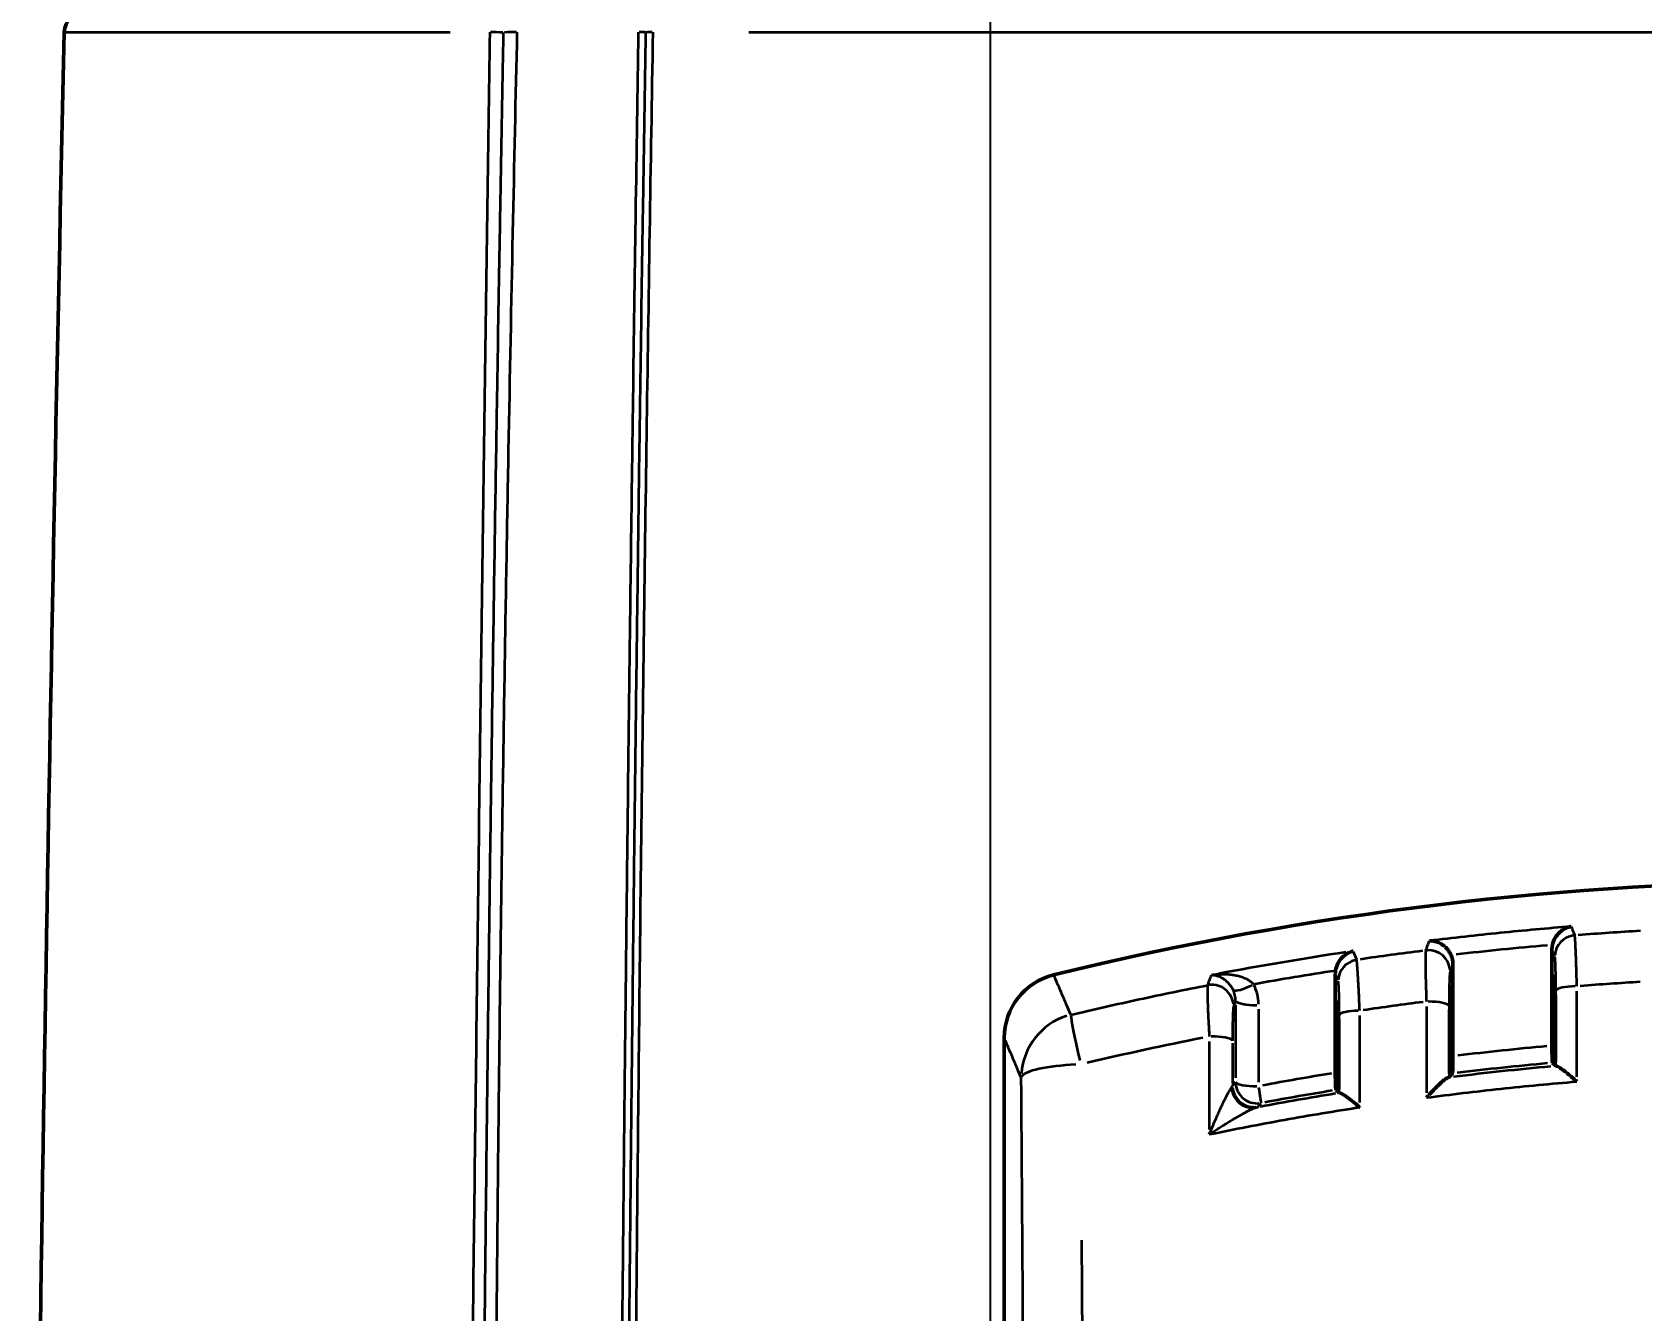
# Model space of a CAD drawing. Header units: millimetres. Extents: x 40 to 2195, y 40 to 1687.
# Drawn here: x 1656.9 to 1731.2, y 948.9 to 1008 of the extents above; entities that cross this region are included whole.
import ezdxf

# ---------------------------------------------------------------- set-up
doc = ezdxf.new("R2010")
doc.units = ezdxf.units.MM
doc.header["$LTSCALE"] = 8
for name, color, linetype, lineweight in [('Dimension (ISO)', 7, 'Continuous', 25), ('Visible (ISO)', 7, 'Continuous', 50), ('Visible Narrow (ISO)', 7, 'Continuous', 35)]:
    doc.layers.add(name, color=color, linetype=linetype, lineweight=lineweight)
doc.styles.add('Note Text (ANSI)', font='tahoma.ttf')
doc.dimstyles.new('Default (ISO)', dxfattribs={"dimscale": 8, "dimtxt": 1, "dimasz": 2.5, "dimexe": 3.175, "dimexo": 0, "dimgap": 0.762, "dimtad": 1, "dimrnd": 1e-08, "dimzin": 0, "dimdsep": 46, "dimtxsty": 'Note Text (ANSI)', "dimcen": 0.09, "dimdle": 10, "dimclrd": 1, "dimclre": 1, "dimclrt": 1, "dimazin": 0, "dimtfac": 3.5052, "dimtmove": 0, "dimatfit": 3, "dimfxl": 1, "dimtolj": 1, "dimtzin": 0, "dimlwd": -1, "dimlwe": -1, "dimarcsym": 0})

# ---------------------------------------------------------------- blocks, each defined once
blk = doc.blocks.new('*D12')
at = {"layer": 'Defpoints', "color": 0, "transparency": 16777216}
for p in [(1778.421, 1105.216), (1701.164, 772.256), (1778.421, 772.256)]:
    blk.add_point(p, dxfattribs=at)
at = {"layer": 'Dimension (ISO)', "color": 1, "transparency": 16777216}
for p, q in [((1701.164, 772.256), (1701.164, 1130.616)), ((1778.421, 772.256), (1778.421, 1130.616)), ((1721.164, 1105.216), (1758.421, 1105.216))]:
    blk.add_line(p, q, dxfattribs=at)
for points in [[(1721.164, 1108.55), (1721.164, 1101.883), (1701.164, 1105.216)], [(1758.421, 1108.55), (1758.421, 1101.883), (1778.421, 1105.216)]]:
    blk.add_solid(points, dxfattribs=at)
at = {"layer": 'Dimension (ISO)', "color": 1, "transparency": 16777216, "insert": (1690.21, 1121.779), "char_height": 8, "attachment_point": 1, "style": 'Note Text (ANSI)'}
blk.add_mtext('\\A1;77.26 mm [3.042 in]', dxfattribs=at)

msp = doc.modelspace()

# ---------------------------------------------------------------- linework, layer by layer
at = {"layer": 'Visible (ISO)'}
for p, q in [((1701.792, 961.526), (1701.792, 816.708)), ((1727.259, 960.236), (1727.221, 960.271)), ((1722.328, 959.715), (1722.364, 959.755)), ((1717.26, 958.99), (1717.221, 959.024))]:
    msp.add_line(p, q, dxfattribs=at)
for centre, radius, start, end in [((1659.391, 1007.94), 1, 90, 178.72983), ((9656.426, 830.628), 8000, 178.7298285, 179.367494), ((1739.792, 818.756), 150, 76.22401, 103.77599), ((1739.794, 816.242), 150.015, 94.76696, 94.76698), ((1739.828, 815.957), 150.302, 96.75598, 96.75601), ((1739.98, 815.02), 151.25, 98.62413, 98.62415), ((1739.837, 816.019), 150.242, 100.63969, 100.63974), ((1736.164, 835.778), 130.144, 100.52987, 100.52988)]:
    msp.add_arc(centre, radius, start, end, dxfattribs=at)
for centre, major_axis, ratio, start_param, end_param in [((1721.505, 964.926), (-0.147, -1.017), 0.974779, 1.718239, 2.137875), ((1726.785, 867.26), (0.017, 450.785), 0.000657, 4.929767, 4.932319), ((1722.798, 867.258), (-0.017, 450.633), 0.000654, 1.352311, 1.354397), ((1704.794, 961.518), (-1.186, 2.768), 0.996091, 6.119527, 7.447837), ((1716.784, 867.26), (0.017, 450.328), 0.000658, 4.927254, 4.929988), ((1722.781, 867.259), (0.013, -450.633), 0.000616, 4.49599, 4.503552), ((1726.802, 867.26), (0.013, 450.786), 0.000619, 4.922247, 4.929767), ((1727.148, 867.259), (0, -454.799), 0.000163, 1.776762, 1.785428), ((1716.802, 867.26), (0.013, 450.329), 0.000619, 4.919623, 4.927254), ((1722.438, 867.259), (-0.001, 454.621), 0.000166, 1.357194, 1.365908), ((1717.149, 867.259), (0, -454.355), 0.000163, 1.774162, 1.782946), ((1727.114, 961.382), (-0.008, -1.005), 0.034792, 4.927623, 6.251655), ((1722.471, 960.893), (-0.007, 1.006), 0.034691, 3.180504, 4.503934), ((1717.113, 960.137), (-0.008, -1.014), 0.034485, 4.931825, 6.254112)]:
    msp.add_ellipse(centre, major_axis=major_axis, ratio=ratio, start_param=start_param, end_param=end_param, dxfattribs=at)
for points, knots in [([(1727.964, 966.672), (1727.949, 966.67), (1727.934, 966.667), (1727.836, 966.645), (1727.754, 966.616), (1727.595, 966.535), (1727.517, 966.482), (1727.363, 966.343), (1727.287, 966.252), (1727.17, 966.05), (1727.126, 965.941), (1727.101, 965.823)], [-0.1566309, -0.1566309, -0.1566309, -0.1566309, -0.1501663, -0.1501663, -0.1146615, -0.1146615, -0.0783143, -0.0783143, -0.0371215, -0.0371215, -0.000001, -0.000001, -0.000001, -0.000001]), ([(1717.897, 965.537), (1717.881, 965.533), (1717.865, 965.528), (1717.768, 965.5), (1717.688, 965.465), (1717.535, 965.373), (1717.461, 965.316), (1717.316, 965.167), (1717.246, 965.071), (1717.143, 964.862), (1717.106, 964.751), (1717.088, 964.632)], [-0.1561845, -0.1561845, -0.1561845, -0.1561845, -0.149313, -0.149313, -0.1140331, -0.1140331, -0.0780923, -0.0780923, -0.0368795, -0.0368795, -0.0000013, -0.0000013, -0.0000013, -0.0000013]), ([(1722.42, 965.352), (1722.4, 965.396), (1722.378, 965.44), (1722.352, 965.482), (1722.324, 965.529), (1722.292, 965.574), (1722.257, 965.617), (1722.228, 965.652), (1722.196, 965.686), (1722.163, 965.718), (1722.13, 965.749), (1722.096, 965.778), (1722.059, 965.805), (1722.048, 965.814), (1722.036, 965.822), (1722.024, 965.83), (1721.985, 965.857), (1721.945, 965.88), (1721.903, 965.902), (1721.866, 965.921), (1721.827, 965.937), (1721.788, 965.952), (1721.771, 965.958), (1721.755, 965.963), (1721.738, 965.969), (1721.706, 965.978), (1721.673, 965.987), (1721.64, 965.993), (1721.608, 966), (1721.576, 966.005), (1721.543, 966.008), (1721.511, 966.011), (1721.479, 966.013), (1721.447, 966.013), (1721.438, 966.013), (1721.429, 966.012), (1721.42, 966.012)], [0.0000015, 0.0000015, 0.0000015, 0.0000015, 0.1184218, 0.1184218, 0.1184218, 0.25, 0.25, 0.25, 0.3593333, 0.3593333, 0.3593333, 0.4656839, 0.4656839, 0.4656839, 0.5, 0.5, 0.5, 0.6100758, 0.6100758, 0.6100758, 0.7085738, 0.7085738, 0.7085738, 0.75, 0.75, 0.75, 0.8289084, 0.8289084, 0.8289084, 0.9056427, 0.9056427, 0.9056427, 0.9795073, 0.9795073, 0.9795073, 1, 1, 1, 1]), ([(1727.078, 965.604), (1727.078, 965.641), (1727.079, 965.677), (1727.087, 965.751), (1727.093, 965.787), (1727.101, 965.823)], [-0.02261933, -0.02261933, -0.02261933, -0.02261933, -0.01131033, -0.01131033, -0.000001, -0.000001, -0.000001, -0.000001]), ([(1717.077, 964.48), (1717.077, 964.505), (1717.078, 964.531), (1717.082, 964.582), (1717.085, 964.607), (1717.088, 964.632)], [-0.01567306, -0.01567306, -0.01567306, -0.01567306, -0.00783724, -0.00783724, -0.00000132, -0.00000132, -0.00000132, -0.00000132]), ([(1722.364, 963.631), (1722.38, 963.674), (1722.396, 963.716), (1722.411, 963.759), (1722.443, 963.845), (1722.475, 963.93), (1722.507, 964.016)], [0, 0, 0, 0, 0.3333333, 0.3333333, 0.3333333, 1, 1, 1, 1]), ([(1727.221, 960.271), (1727.202, 960.289), (1727.182, 960.307), (1727.144, 960.342), (1727.124, 960.36), (1727.105, 960.378)], [-0.334543, -0.334543, -0.334543, -0.334543, -0.167272, -0.167272, -0.000001, -0.000001, -0.000001, -0.000001]), ([(1727.281, 960.232), (1727.275, 960.232), (1727.27, 960.233), (1727.262, 960.234), (1727.26, 960.235), (1727.259, 960.236)], [0.00000133, 0.00000133, 0.00000133, 0.00000133, 0.00899695, 0.00899695, 0.01799242, 0.01799242, 0.01799242, 0.01799242]), ([(1727.281, 960.232), (1727.29, 960.231), (1727.303, 960.227), (1727.319, 960.22), (1727.336, 960.214), (1727.355, 960.204), (1727.378, 960.191), (1727.384, 960.187), (1727.39, 960.184), (1727.396, 960.18), (1727.417, 960.167), (1727.441, 960.152), (1727.467, 960.135), (1727.492, 960.118), (1727.519, 960.099), (1727.548, 960.078), (1727.566, 960.065), (1727.585, 960.051), (1727.604, 960.036), (1727.636, 960.013), (1727.668, 959.987), (1727.703, 959.96), (1727.736, 959.934), (1727.77, 959.907), (1727.805, 959.878), (1727.833, 959.856), (1727.862, 959.832), (1727.891, 959.808), (1727.922, 959.782), (1727.953, 959.756), (1727.985, 959.728), (1728.017, 959.702), (1728.049, 959.674), (1728.082, 959.645), (1728.114, 959.618), (1728.146, 959.589), (1728.179, 959.56), (1728.196, 959.545), (1728.213, 959.53), (1728.23, 959.515)], [0, 0, 0, 0, 0.1104252, 0.1104252, 0.1104252, 0.2218283, 0.2218283, 0.2218283, 0.25, 0.25, 0.25, 0.3477487, 0.3477487, 0.3477487, 0.4419797, 0.4419797, 0.4419797, 0.5, 0.5, 0.5, 0.5929819, 0.5929819, 0.5929819, 0.681076, 0.681076, 0.681076, 0.75, 0.75, 0.75, 0.8232727, 0.8232727, 0.8232727, 0.8949706, 0.8949706, 0.8949706, 0.9643261, 0.9643261, 0.9643261, 0.9999883, 0.9999883, 0.9999883, 0.9999883]), ([(1721.283, 958.771), (1721.312, 958.804), (1721.341, 958.836), (1721.371, 958.868), (1721.401, 958.901), (1721.431, 958.934), (1721.461, 958.966), (1721.49, 958.998), (1721.52, 959.029), (1721.55, 959.061), (1721.575, 959.087), (1721.6, 959.113), (1721.624, 959.138), (1721.649, 959.163), (1721.673, 959.188), (1721.697, 959.212), (1721.721, 959.236), (1721.745, 959.259), (1721.767, 959.282), (1721.78, 959.294), (1721.792, 959.306), (1721.804, 959.318), (1721.828, 959.341), (1721.851, 959.363), (1721.874, 959.384), (1721.896, 959.405), (1721.918, 959.425), (1721.939, 959.444), (1721.96, 959.464), (1721.981, 959.482), (1722, 959.499), (1722.005, 959.504), (1722.011, 959.508), (1722.016, 959.512), (1722.037, 959.531), (1722.057, 959.548), (1722.076, 959.563), (1722.096, 959.58), (1722.114, 959.594), (1722.132, 959.608), (1722.15, 959.621), (1722.167, 959.634), (1722.182, 959.644), (1722.205, 959.66), (1722.225, 959.673), (1722.243, 959.682), (1722.261, 959.692), (1722.276, 959.698), (1722.288, 959.701)], [0.000013, 0.000013, 0.000013, 0.000013, 0.0651782, 0.0651782, 0.0651782, 0.1325891, 0.1325891, 0.1325891, 0.2, 0.2, 0.2, 0.256502, 0.256502, 0.256502, 0.3127765, 0.3127765, 0.3127765, 0.3691619, 0.3691619, 0.3691619, 0.4, 0.4, 0.4, 0.460956, 0.460956, 0.460956, 0.5224792, 0.5224792, 0.5224792, 0.5840364, 0.5840364, 0.5840364, 0.6, 0.6, 0.6, 0.6658861, 0.6658861, 0.6658861, 0.7329431, 0.7329431, 0.7329431, 0.8, 0.8, 0.8, 0.9, 0.9, 0.9, 1, 1, 1, 1]), ([(1722.328, 959.715), (1722.327, 959.713), (1722.323, 959.711), (1722.309, 959.707), (1722.3, 959.704), (1722.288, 959.701)], [0.000001, 0.000001, 0.000001, 0.000001, 0.01298467, 0.01298467, 0.02596788, 0.02596788, 0.02596788, 0.02596788]), ([(1722.479, 959.887), (1722.467, 959.872), (1722.441, 959.843), (1722.402, 959.799), (1722.377, 959.77), (1722.364, 959.755)], [0, 0, 0, 0, 0.3333333, 0.6666667, 1, 1, 1, 1]), ([(1717.221, 959.024), (1717.202, 959.041), (1717.182, 959.057), (1717.143, 959.09), (1717.124, 959.107), (1717.105, 959.123)], [-0.3350103, -0.3350103, -0.3350103, -0.3350103, -0.1675057, -0.1675057, -0.000001, -0.000001, -0.000001, -0.000001]), ([(1717.277, 958.988), (1717.272, 958.988), (1717.268, 958.988), (1717.263, 958.989), (1717.261, 958.99), (1717.26, 958.99)], [0.00003255, 0.00003255, 0.00003255, 0.00003255, 0.00778345, 0.00778345, 0.01556524, 0.01556524, 0.01556524, 0.01556524]), ([(1717.277, 958.988), (1717.288, 958.987), (1717.304, 958.983), (1717.346, 958.965), (1717.372, 958.951), (1717.466, 958.896), (1717.547, 958.842), (1717.717, 958.719), (1717.805, 958.652), (1717.986, 958.511), (1718.079, 958.435), (1718.177, 958.354), (1718.188, 958.344), (1718.2, 958.335), (1718.205, 958.33)], [-0.1530746, -0.1530746, -0.1530746, -0.1530746, -0.1350658, -0.1350658, -0.1157977, -0.1157977, -0.0744074, -0.0744074, -0.0367045, -0.0367045, 0, 0, 0.0021992, 0.0043983, 0.0043983, 0.0043983, 0.0043983])]:
    msp.add_open_spline(points, degree=3, knots=knots, dxfattribs=at)
for points in [[(1727.078, 964.48), (1727.094, 964.441), (1727.125, 964.362), (1727.173, 964.244), (1727.205, 964.165), (1727.221, 964.126)], [(1717.077, 963.277), (1717.125, 963.161), (1717.173, 963.044), (1717.221, 962.929)]]:
    msp.add_open_spline(points, degree=3, dxfattribs=at)
at = {"layer": 'Visible Narrow (ISO)'}
for p, q in [((1658.443, 1007.963), (1676.209, 1007.963)), ((1689.999, 1007.963), (1785.827, 1007.963)), ((1717.905, 965.516), (1718.055, 965.155)), ((1721.921, 965.414), (1721.921, 965.414)), ((1727.202, 965.294), (1727.084, 965.588)), ((1717.203, 964.173), (1717.084, 964.463)), ((1728.23, 959.735), (1728.23, 963.695)), ((1713.536, 962.857), (1713.536, 959.488)), ((1718.205, 958.553), (1718.205, 962.564)), ((1721.283, 962.985), (1721.283, 958.993)), ((1711.259, 961.369), (1711.259, 957.305))]:
    msp.add_line(p, q, dxfattribs=at)
for centre, major_axis, ratio, start_param, end_param in [((1678.803, 1007.94), (-1, 0.015), 0.017003, 4.874279, 5.528414), ((1678.552, 1007.941), (1.001, 0.023), 0.015899, 0.769665, 1.408867), ((1684.24, 1007.941), (1, 0.016), 0.022844, 0.160092, 0.799031), ((1686.224, 1007.94), (-1, 0.017), 0.014578, 5.467409, 6.121543), ((1728.208, 965.27), (-0.928, -0.374), 0.995822, 4.483553, 5.816949), ((1739.794, 820.341), (148.193, -0.008), 0.987741, 1.629128, 1.648557), ((1739.804, 820.393), (-148.658, 0.175), 0.987131, 4.863688, 4.903884), ((1739.802, 820.245), (148.275, -0.07), 0.987842, 1.697768, 1.717321), ((1721.379, 964.579), (0.938, -0.347), 0.995171, 0.447857, 1.964441), ((1725.479, 962.127), (22.962, 2.255), 0.153105, 1.495294, 1.679151), ((1718.209, 964.15), (0.925, 0.38), 0.995963, 1.39954, 2.671637), ((1711.38, 962.987), (0.942, -0.336), 0.994856, 0.4395, 2.017888), ((1713.237, 964.217), (-0.888, -0.459), 0.221509, 0.150091, 1.459293), ((1711.367, 962.998), (1.897, 1.078), 0.975107, 5.800503, 6.220627), ((1728.258, 963.703), (-1, 0), 0.21158, 4.816582, 6.172057), ((1739.792, 819.888), (146.351, -0.014), 0.987202, 1.629955, 1.648925), ((1713.469, 963.257), (-1, 0), 0.212792, 0.115808, 1.557324), ((1739.796, 819.807), (146.416, -0.093), 0.987317, 1.699264, 1.718362), ((1721.329, 962.996), (1, 0), 0.210146, 0.11477, 1.537983), ((1727.268, 867.003), (-0.009, 457.126), 0.000015, 1.358018, 1.365011), ((1705.576, 959.692), (2.758, 1.181), 0.996088, 1.471548, 2.669123), ((1705.576, 959.692), (-0.698, 2.918), 0.037354, 0.150515, 1.287867), ((1712.662, 867.261), (-0.003, 451.056), 0.000434, 1.356774, 1.364429), ((1717.275, 866.968), (-0.01, 456.893), 0.00003, 1.360365, 1.367599), ((1718.259, 962.577), (-1, 0), 0.209303, 4.840422, 6.173333), ((1722.315, 866.961), (-0.01, -457.077), 0.000025, 1.775512, 1.78213), ((1739.854, 819.483), (146.739, -0.146), 0.987386, 1.76998, 1.807293), ((1711.33, 961.388), (1, 0), 0.206883, 0.115986, 1.56187), ((1712.489, 867.957), (0.025, -451.626), 0.00035, 4.504225, 4.508437), ((1739.797, 822.262), (-141.157, 0.034), 0.988066, 4.804487, 4.833802), ((1705.576, 959.691), (-3, -0.022), 0.20486, 4.869702, 6.175004), ((1739.797, 821.933), (140.463, 0.037), 0.988523, 1.661548, 1.693722), ((1739.797, 822.104), (-140.544, 0.034), 0.987883, 4.804718, 4.834511), ((1713.469, 959.504), (-0.772, 0.636), 0.99852, 0.784189, 2.357382), ((1713.469, 959.504), (-1, 0), 0.204474, 0.115758, 1.557488), ((1739.815, 822.125), (-141.279, 0.148), 0.988198, 4.876342, 4.899253), ((1713.232, 959.295), (0.291, -0.957), 0.950854, 4.577398, 6.086441), ((1713.329, 959.334), (-0.772, 0.635), 0.998518, 0.783648, 2.357923), ((1713.469, 959.504), (0.184, -0.983), 0.02866, 0.100994, 1.290268), ((1739.826, 821.734), (140.648, -0.031), 0.988651, 1.733431, 1.758501), ((1739.814, 821.972), (-140.659, 0.151), 0.988019, 4.876854, 4.899278), ((1711.341, 957.94), (2.174, 0.415), 0.033964, 5.990288, 6.229304), ((1689.807, 867.261), (0, -453.793), 0.034923, 1.430949, 1.759061)]:
    msp.add_ellipse(centre, major_axis=major_axis, ratio=ratio, start_param=start_param, end_param=end_param, dxfattribs=at)
for points, knots in [([(1676.941, 918.94), (1677, 924.629), (1677.063, 930.406), (1677.128, 936.245), (1677.194, 942.084), (1677.262, 947.985), (1677.335, 954.024), (1677.408, 960.064), (1677.485, 966.241), (1677.564, 972.418), (1677.644, 978.595), (1677.726, 984.772), (1677.807, 990.721), (1677.889, 996.671), (1677.97, 1002.392), (1678.051, 1007.963)], [0, 0, 0, 0, 0.2, 0.2, 0.2, 0.4, 0.4, 0.4, 0.6, 0.6, 0.6, 0.8, 0.8, 0.8, 1, 1, 1, 1]), ([(1677.573, 918.94), (1677.582, 920.394), (1677.591, 921.854), (1677.624, 926.697), (1677.649, 930.105), (1677.681, 934.106), (1677.686, 934.677), (1677.693, 935.581), (1677.696, 935.913), (1677.72, 938.735), (1677.742, 941.236), (1677.782, 945.461), (1677.799, 947.175), (1677.834, 950.597), (1677.852, 952.305), (1677.896, 956.225), (1677.921, 958.444), (1677.958, 961.533), (1677.968, 962.392), (1678.007, 965.466), (1678.035, 967.688), (1678.076, 970.747), (1678.087, 971.582), (1678.118, 973.799), (1678.137, 975.181), (1678.187, 978.607), (1678.217, 980.647), (1678.279, 984.701), (1678.31, 986.713), (1678.353, 989.378), (1678.364, 990.05), (1678.414, 993.09), (1678.453, 995.425), (1678.506, 998.428), (1678.518, 999.124), (1678.572, 1002.164), (1678.614, 1004.479), (1678.663, 1007.165), (1678.671, 1007.562), (1678.678, 1007.959)], [0, 0, 0, 0, 0.0511088, 0.0511088, 0.169012, 0.169012, 0.1886294, 0.1886294, 0.2, 0.2, 0.2852945, 0.2852945, 0.3430722, 0.3430722, 0.4, 0.4, 0.4728892, 0.4728892, 0.5009144, 0.5009144, 0.5729627, 0.5729627, 0.6, 0.6, 0.6447492, 0.6447492, 0.7111282, 0.7111282, 0.7775071, 0.7775071, 0.8, 0.8, 0.8797052, 0.8797052, 0.903917, 0.903917, 0.9857545, 0.9857545, 1, 1, 1, 1]), ([(1679.295, 1007.968), (1679.227, 1005), (1679.159, 1001.904), (1679.092, 998.685), (1679.025, 995.467), (1678.958, 992.126), (1678.894, 988.645), (1678.829, 985.164), (1678.766, 981.544), (1678.706, 977.769), (1678.645, 973.995), (1678.588, 970.065), (1678.534, 965.943), (1678.481, 961.821), (1678.432, 957.507), (1678.39, 953.207), (1678.348, 948.906), (1678.313, 944.619), (1678.286, 940.561), (1678.259, 936.502), (1678.239, 932.672), (1678.224, 929.069), (1678.21, 925.465), (1678.2, 922.089), (1678.194, 918.94)], [0, 0, 0, 0, 0.125, 0.125, 0.125, 0.25, 0.25, 0.25, 0.375, 0.375, 0.375, 0.5, 0.5, 0.5, 0.625, 0.625, 0.625, 0.75, 0.75, 0.75, 0.875, 0.875, 0.875, 1, 1, 1, 1]), ([(1683.933, 918.94), (1683.962, 923.916), (1683.996, 928.714), (1684.033, 933.327), (1684.038, 934.033), (1684.044, 934.735), (1684.05, 935.433), (1684.081, 939.292), (1684.114, 943.02), (1684.148, 946.629), (1684.16, 947.935), (1684.173, 949.225), (1684.185, 950.5), (1684.213, 953.385), (1684.242, 956.191), (1684.271, 958.923), (1684.29, 960.733), (1684.309, 962.511), (1684.329, 964.257), (1684.351, 966.309), (1684.374, 968.318), (1684.397, 970.285), (1684.423, 972.516), (1684.449, 974.694), (1684.475, 976.821), (1684.492, 978.164), (1684.508, 979.487), (1684.525, 980.791), (1684.557, 983.372), (1684.59, 985.877), (1684.623, 988.311), (1684.633, 989.054), (1684.643, 989.79), (1684.653, 990.52), (1684.692, 993.391), (1684.731, 996.161), (1684.771, 998.848), (1684.775, 999.083), (1684.778, 999.318), (1684.782, 999.552), (1684.825, 1002.458), (1684.868, 1005.265), (1684.911, 1007.968)], [0, 0, 0, 0, 0.125, 0.125, 0.125, 0.14414, 0.14414, 0.14414, 0.25, 0.25, 0.25, 0.288311, 0.288311, 0.288311, 0.375, 0.375, 0.375, 0.432465, 0.432465, 0.432465, 0.5, 0.5, 0.5, 0.57662, 0.57662, 0.57662, 0.625, 0.625, 0.625, 0.720764, 0.720764, 0.720764, 0.75, 0.75, 0.75, 0.864933, 0.864933, 0.864933, 0.875, 0.875, 0.875, 1, 1, 1, 1]), ([(1685.232, 1007.959), (1685.189, 1005.349), (1685.148, 1002.726), (1685.1, 999.674), (1685.094, 999.265), (1685.048, 996.25), (1685.01, 993.626), (1684.964, 990.431), (1684.956, 989.883), (1684.944, 988.995), (1684.939, 988.656), (1684.904, 986.168), (1684.875, 984.005), (1684.825, 980.168), (1684.803, 978.497), (1684.754, 974.593), (1684.727, 972.358), (1684.678, 968.166), (1684.656, 966.206), (1684.613, 962.35), (1684.592, 960.452), (1684.553, 956.658), (1684.534, 954.763), (1684.511, 952.382), (1684.506, 951.868), (1684.498, 951.071), (1684.495, 950.786), (1684.472, 948.376), (1684.453, 946.295), (1684.417, 942.149), (1684.4, 940.086), (1684.377, 937.177), (1684.37, 936.302), (1684.36, 935.065), (1684.358, 934.698), (1684.334, 931.514), (1684.315, 928.764), (1684.282, 923.642), (1684.267, 921.259), (1684.255, 918.94)], [0, 0, 0, 0, 0.0853995, 0.0853995, 0.0986134, 0.0986134, 0.1826357, 0.1826357, 0.2, 0.2, 0.2107016, 0.2107016, 0.2784796, 0.2784796, 0.3305062, 0.3305062, 0.4, 0.4, 0.4612633, 0.4612633, 0.5214179, 0.5214179, 0.5829524, 0.5829524, 0.6, 0.6, 0.6095254, 0.6095254, 0.6808155, 0.6808155, 0.7543849, 0.7543849, 0.7864256, 0.7864256, 0.8, 0.8, 0.9045631, 0.9045631, 1, 1, 1, 1]), ([(1685.566, 1007.963), (1685.462, 1001.85), (1685.364, 995.662), (1685.272, 989.335), (1685.18, 983.009), (1685.094, 976.544), (1685.018, 970.131), (1684.941, 963.717), (1684.875, 957.356), (1684.819, 951.357), (1684.763, 945.358), (1684.718, 939.722), (1684.68, 934.332), (1684.643, 928.942), (1684.613, 923.799), (1684.589, 918.94)], [0, 0, 0, 0, 0.2, 0.2, 0.2, 0.4, 0.4, 0.4, 0.6, 0.6, 0.6, 0.8, 0.8, 0.8, 1, 1, 1, 1]), ([(1727.964, 966.672), (1726.871, 966.586), (1724.687, 966.39), (1722.508, 966.146), (1721.42, 966.012)], [0.0000001, 0.0000001, 0.0000001, 0.0000001, 0.5, 1, 1, 1, 1]), ([(1727.964, 966.672), (1727.982, 966.627), (1728.001, 966.581), (1728.038, 966.49), (1728.056, 966.445), (1728.093, 966.354), (1728.111, 966.309), (1728.13, 966.263)], [0.0000006, 0.0000006, 0.0000006, 0.0000006, 0.3333333, 0.3333333, 0.6666667, 0.6666667, 1, 1, 1, 1]), ([(1728.23, 963.915), (1728.226, 964.059), (1728.222, 964.201), (1728.218, 964.339), (1728.216, 964.438), (1728.213, 964.536), (1728.21, 964.63), (1728.207, 964.734), (1728.203, 964.834), (1728.2, 964.931), (1728.198, 965.003), (1728.195, 965.073), (1728.193, 965.141), (1728.192, 965.181), (1728.19, 965.221), (1728.189, 965.259), (1728.186, 965.333), (1728.183, 965.403), (1728.18, 965.471), (1728.178, 965.537), (1728.175, 965.601), (1728.172, 965.66), (1728.171, 965.696), (1728.169, 965.73), (1728.167, 965.762), (1728.167, 965.764), (1728.167, 965.767), (1728.167, 965.769), (1728.164, 965.827), (1728.161, 965.88), (1728.159, 965.929), (1728.156, 965.978), (1728.153, 966.022), (1728.15, 966.061), (1728.149, 966.076), (1728.148, 966.09), (1728.147, 966.103), (1728.146, 966.123), (1728.144, 966.141), (1728.143, 966.157), (1728.139, 966.202), (1728.135, 966.235), (1728.132, 966.254), (1728.131, 966.257), (1728.13, 966.261), (1728.13, 966.263)], [0, 0, 0, 0, 0.1164701, 0.1164701, 0.1164701, 0.2, 0.2, 0.2, 0.2915916, 0.2915916, 0.2915916, 0.3597552, 0.3597552, 0.3597552, 0.4, 0.4, 0.4, 0.4772294, 0.4772294, 0.4772294, 0.5542676, 0.5542676, 0.5542676, 0.6, 0.6, 0.6, 0.6031159, 0.6031159, 0.6031159, 0.6852727, 0.6852727, 0.6852727, 0.7682901, 0.7682901, 0.7682901, 0.8, 0.8, 0.8, 0.8464549, 0.8464549, 0.8464549, 0.9749535, 0.9749535, 0.9749535, 1, 1, 1, 1]), ([(1721.254, 965.567), (1721.25, 965.553), (1721.247, 965.525), (1721.244, 965.484), (1721.243, 965.476), (1721.243, 965.468), (1721.242, 965.459), (1721.241, 965.442), (1721.24, 965.424), (1721.24, 965.404), (1721.238, 965.368), (1721.237, 965.327), (1721.236, 965.281), (1721.236, 965.235), (1721.235, 965.184), (1721.235, 965.128), (1721.235, 965.108), (1721.235, 965.088), (1721.235, 965.067), (1721.235, 965.065), (1721.235, 965.062), (1721.235, 965.06), (1721.235, 965.006), (1721.235, 964.947), (1721.236, 964.885), (1721.237, 964.823), (1721.238, 964.756), (1721.239, 964.687), (1721.239, 964.644), (1721.24, 964.6), (1721.241, 964.554), (1721.242, 964.516), (1721.243, 964.476), (1721.244, 964.436), (1721.246, 964.335), (1721.248, 964.229), (1721.252, 964.119), (1721.253, 964.055), (1721.255, 963.99), (1721.257, 963.923), (1721.26, 963.828), (1721.263, 963.731), (1721.267, 963.632), (1721.272, 963.493), (1721.277, 963.351), (1721.283, 963.206)], [0, 0, 0, 0, 0.128307, 0.128307, 0.128307, 0.15347, 0.15347, 0.15347, 0.2, 0.2, 0.2, 0.284029, 0.284029, 0.284029, 0.367081, 0.367081, 0.367081, 0.396828, 0.396828, 0.396828, 0.4, 0.4, 0.4, 0.476106, 0.476106, 0.476106, 0.55278, 0.55278, 0.55278, 0.6, 0.6, 0.6, 0.640198, 0.640198, 0.640198, 0.741235, 0.741235, 0.741235, 0.8, 0.8, 0.8, 0.883529, 0.883529, 0.883529, 1, 1, 1, 1]), ([(1721.254, 965.567), (1721.273, 965.617), (1721.291, 965.666), (1721.31, 965.716), (1721.328, 965.765), (1721.347, 965.815), (1721.365, 965.864), (1721.383, 965.913), (1721.402, 965.963), (1721.42, 966.012)], [0, 0, 0, 0, 0.3333333, 0.3333333, 0.3333333, 0.6666667, 0.6666667, 0.6666667, 1, 1, 1, 1]), ([(1717.088, 964.632), (1716.457, 964.535), (1715.194, 964.334), (1713.933, 964.116), (1713.304, 964.003)], [0.0000006, 0.0000006, 0.0000006, 0.0000006, 0.5, 1, 1, 1, 1]), ([(1718.205, 962.786), (1718.199, 962.931), (1718.192, 963.074), (1718.185, 963.213), (1718.18, 963.312), (1718.175, 963.409), (1718.171, 963.504), (1718.165, 963.607), (1718.16, 963.707), (1718.155, 963.804), (1718.151, 963.877), (1718.147, 963.948), (1718.143, 964.016), (1718.141, 964.056), (1718.139, 964.095), (1718.137, 964.133), (1718.133, 964.207), (1718.129, 964.278), (1718.125, 964.346), (1718.121, 964.413), (1718.117, 964.476), (1718.113, 964.535), (1718.111, 964.57), (1718.109, 964.604), (1718.107, 964.636), (1718.106, 964.638), (1718.106, 964.641), (1718.106, 964.643), (1718.102, 964.697), (1718.099, 964.747), (1718.096, 964.793), (1718.092, 964.84), (1718.089, 964.882), (1718.086, 964.919), (1718.084, 964.939), (1718.083, 964.958), (1718.081, 964.976), (1718.08, 964.996), (1718.078, 965.014), (1718.076, 965.03), (1718.072, 965.074), (1718.068, 965.106), (1718.065, 965.125), (1718.064, 965.129), (1718.063, 965.132), (1718.063, 965.135)], [0.0000008, 0.0000008, 0.0000008, 0.0000008, 0.1167443, 0.1167443, 0.1167443, 0.2, 0.2, 0.2, 0.2912392, 0.2912392, 0.2912392, 0.3600986, 0.3600986, 0.3600986, 0.4, 0.4, 0.4, 0.4776872, 0.4776872, 0.4776872, 0.5548313, 0.5548313, 0.5548313, 0.6, 0.6, 0.6, 0.6035288, 0.6035288, 0.6035288, 0.6804516, 0.6804516, 0.6804516, 0.7581628, 0.7581628, 0.7581628, 0.8, 0.8, 0.8, 0.8469315, 0.8469315, 0.8469315, 0.972992, 0.972992, 0.972992, 1, 1, 1, 1]), ([(1727.259, 963.711), (1727.259, 963.807), (1727.259, 963.902), (1727.258, 963.994), (1727.258, 964.061), (1727.257, 964.125), (1727.257, 964.189), (1727.256, 964.309), (1727.254, 964.424), (1727.252, 964.53), (1727.251, 964.557), (1727.251, 964.583), (1727.25, 964.608), (1727.247, 964.736), (1727.243, 964.849), (1727.239, 964.944), (1727.235, 965.039), (1727.23, 965.115), (1727.225, 965.172), (1727.224, 965.185), (1727.223, 965.196), (1727.222, 965.207), (1727.218, 965.243), (1727.213, 965.267), (1727.209, 965.278)], [0, 0, 0, 0, 0.116469, 0.116469, 0.116469, 0.2, 0.2, 0.2, 0.359754, 0.359754, 0.359754, 0.4, 0.4, 0.4, 0.6, 0.6, 0.6, 0.8, 0.8, 0.8, 0.846456, 0.846456, 0.846456, 1, 1, 1, 1]), ([(1704.871, 962.596), (1704.809, 962.74), (1704.746, 962.885), (1704.684, 963.029), (1704.613, 963.193), (1704.542, 963.357), (1704.472, 963.52), (1704.339, 963.828), (1704.206, 964.135), (1704.074, 964.442)], [0, 0, 0, 0, 0.2341962, 0.2341962, 0.2341962, 0.5, 0.5, 0.5, 1, 1, 1, 1]), ([(1704.871, 962.596), (1705.919, 962.847), (1708.02, 963.326), (1710.13, 963.759), (1711.187, 963.965)], [0.000006, 0.000006, 0.000006, 0.000006, 0.5, 1, 1, 1, 1]), ([(1711.187, 963.965), (1711.185, 963.957), (1711.183, 963.947), (1711.181, 963.926), (1711.18, 963.916), (1711.177, 963.887), (1711.176, 963.868), (1711.175, 963.839), (1711.175, 963.832), (1711.174, 963.804), (1711.173, 963.781), (1711.173, 963.738), (1711.172, 963.719), (1711.172, 963.671), (1711.172, 963.642), (1711.172, 963.602), (1711.172, 963.591), (1711.173, 963.543), (1711.173, 963.504), (1711.174, 963.447), (1711.175, 963.429), (1711.176, 963.369), (1711.177, 963.325), (1711.178, 963.278), (1711.178, 963.274), (1711.18, 963.225), (1711.181, 963.179), (1711.183, 963.114), (1711.184, 963.096), (1711.186, 963.029), (1711.188, 962.979), (1711.192, 962.879), (1711.194, 962.828), (1711.197, 962.76), (1711.198, 962.743), (1711.201, 962.678), (1711.203, 962.629), (1711.208, 962.526), (1711.21, 962.472), (1711.214, 962.405), (1711.214, 962.391), (1711.217, 962.33), (1711.22, 962.284), (1711.225, 962.185), (1711.228, 962.133), (1711.231, 962.067), (1711.232, 962.053), (1711.235, 961.995), (1711.238, 961.951), (1711.244, 961.843), (1711.248, 961.779), (1711.254, 961.675), (1711.256, 961.634), (1711.259, 961.594)], [0, 0, 0, 0, 0.0405647, 0.0405647, 0.0685653, 0.0685653, 0.1120984, 0.1120984, 0.125, 0.125, 0.1648573, 0.1648573, 0.1943314, 0.1943314, 0.2354533, 0.2354533, 0.25, 0.25, 0.2990433, 0.2990433, 0.320504, 0.320504, 0.3709144, 0.3709144, 0.375, 0.375, 0.4267012, 0.4267012, 0.4465846, 0.4465846, 0.5, 0.5, 0.5547044, 0.5547044, 0.572661, 0.572661, 0.625, 0.625, 0.6835778, 0.6835778, 0.6987184, 0.6987184, 0.75, 0.75, 0.8083523, 0.8083523, 0.8248337, 0.8248337, 0.875, 0.875, 0.9507047, 0.9507047, 1, 1, 1, 1]), ([(1711.187, 963.965), (1711.206, 964.016), (1711.224, 964.067), (1711.261, 964.17), (1711.28, 964.221), (1711.317, 964.324), (1711.335, 964.375), (1711.354, 964.426)], [0, 0, 0, 0, 0.3333333, 0.3333333, 0.6666667, 0.6666667, 1, 1, 1, 1]), ([(1713.304, 964.003), (1713.269, 964.041), (1713.189, 964.115), (1713.036, 964.215), (1712.86, 964.298), (1712.662, 964.365), (1712.444, 964.416), (1712.203, 964.451), (1711.941, 964.467), (1711.66, 964.462), (1711.457, 964.442), (1711.354, 964.426)], [0.0000082, 0.0000082, 0.0000082, 0.0000082, 0.1111111, 0.2222222, 0.3333333, 0.4444444, 0.5555556, 0.6666667, 0.7777778, 0.8888889, 0.9999501, 0.9999501, 0.9999501, 0.9999501]), ([(1712.359, 963.744), (1712.348, 963.767), (1712.336, 963.789), (1712.318, 963.821), (1712.313, 963.83), (1712.298, 963.854), (1712.289, 963.869), (1712.267, 963.902), (1712.254, 963.921), (1712.231, 963.952), (1712.221, 963.965), (1712.201, 963.99), (1712.192, 964.001), (1712.16, 964.038), (1712.137, 964.063), (1712.109, 964.092), (1712.104, 964.097), (1712.09, 964.11), (1712.082, 964.118), (1712.048, 964.148), (1712.023, 964.17), (1711.99, 964.196), (1711.982, 964.201), (1711.967, 964.213), (1711.959, 964.218), (1711.925, 964.243), (1711.898, 964.26), (1711.86, 964.283), (1711.849, 964.289), (1711.831, 964.299), (1711.825, 964.303), (1711.79, 964.321), (1711.762, 964.334), (1711.717, 964.353), (1711.703, 964.359), (1711.683, 964.366), (1711.678, 964.368), (1711.644, 964.38), (1711.613, 964.389), (1711.563, 964.402), (1711.545, 964.406), (1711.523, 964.41), (1711.521, 964.411), (1711.488, 964.417), (1711.457, 964.421), (1711.402, 964.425), (1711.378, 964.426), (1711.354, 964.426)], [0.0000047, 0.0000047, 0.0000047, 0.0000047, 0.0598024, 0.0598024, 0.084636, 0.084636, 0.125, 0.125, 0.177091, 0.177091, 0.2156446, 0.2156446, 0.25, 0.25, 0.3298016, 0.3298016, 0.3462379, 0.3462379, 0.375, 0.375, 0.4540101, 0.4540101, 0.4769607, 0.4769607, 0.5, 0.5, 0.5773746, 0.5773746, 0.6077426, 0.6077426, 0.625, 0.625, 0.700485, 0.700485, 0.7384992, 0.7384992, 0.75, 0.75, 0.824936, 0.824936, 0.869253, 0.869253, 0.875, 0.875, 0.9465205, 0.9465205, 1, 1, 1, 1]), ([(1717.26, 962.585), (1717.26, 962.682), (1717.26, 962.778), (1717.259, 962.871), (1717.259, 962.938), (1717.258, 963.003), (1717.258, 963.066), (1717.256, 963.188), (1717.255, 963.303), (1717.253, 963.41), (1717.252, 963.436), (1717.251, 963.462), (1717.251, 963.488), (1717.248, 963.616), (1717.244, 963.73), (1717.24, 963.825), (1717.236, 963.919), (1717.231, 963.996), (1717.226, 964.052), (1717.225, 964.065), (1717.224, 964.077), (1717.222, 964.088), (1717.218, 964.123), (1717.214, 964.147), (1717.21, 964.157)], [0, 0, 0, 0, 0.116742, 0.116742, 0.116742, 0.2, 0.2, 0.2, 0.360096, 0.360096, 0.360096, 0.4, 0.4, 0.4, 0.6, 0.6, 0.6, 0.8, 0.8, 0.8, 0.846932, 0.846932, 0.846932, 1, 1, 1, 1]), ([(1722.379, 964.587), (1722.374, 964.575), (1722.37, 964.55), (1722.366, 964.514), (1722.365, 964.502), (1722.363, 964.49), (1722.362, 964.477), (1722.357, 964.42), (1722.352, 964.342), (1722.348, 964.246), (1722.344, 964.15), (1722.34, 964.036), (1722.337, 963.907), (1722.337, 963.881), (1722.336, 963.855), (1722.336, 963.828), (1722.334, 963.721), (1722.332, 963.606), (1722.331, 963.484), (1722.33, 963.421), (1722.33, 963.355), (1722.329, 963.289), (1722.329, 963.196), (1722.329, 963.101), (1722.329, 963.004)], [0, 0, 0, 0, 0.1534691, 0.1534691, 0.1534691, 0.2, 0.2, 0.2, 0.4, 0.4, 0.4, 0.6, 0.6, 0.6, 0.6402001, 0.6402001, 0.6402001, 0.8, 0.8, 0.8, 0.8835304, 0.8835304, 0.8835304, 1, 1, 1, 1]), ([(1712.47, 963.249), (1712.455, 963.207), (1712.44, 963.164), (1712.41, 963.08), (1712.394, 963.037), (1712.379, 962.995)], [0.0000002, 0.0000002, 0.0000002, 0.0000002, 0.5, 0.5, 1, 1, 1, 1]), ([(1712.379, 962.995), (1712.377, 962.989), (1712.376, 962.982), (1712.373, 962.967), (1712.372, 962.961), (1712.369, 962.942), (1712.367, 962.927), (1712.365, 962.908), (1712.365, 962.904), (1712.363, 962.885), (1712.362, 962.867), (1712.359, 962.838), (1712.359, 962.827), (1712.356, 962.795), (1712.355, 962.773), (1712.354, 962.745), (1712.353, 962.74), (1712.352, 962.707), (1712.35, 962.678), (1712.349, 962.639), (1712.348, 962.63), (1712.347, 962.59), (1712.345, 962.559), (1712.343, 962.493), (1712.342, 962.459), (1712.341, 962.415), (1712.341, 962.405), (1712.34, 962.363), (1712.339, 962.33), (1712.337, 962.259), (1712.337, 962.221), (1712.336, 962.175), (1712.336, 962.167), (1712.335, 962.126), (1712.334, 962.094), (1712.333, 962.02), (1712.333, 961.98), (1712.332, 961.935), (1712.332, 961.929), (1712.332, 961.892), (1712.331, 961.86), (1712.331, 961.79), (1712.331, 961.752), (1712.33, 961.707), (1712.33, 961.701), (1712.33, 961.665), (1712.33, 961.636), (1712.33, 961.563), (1712.33, 961.52), (1712.329, 961.45), (1712.329, 961.422), (1712.329, 961.395)], [0, 0, 0, 0, 0.0434325, 0.0434325, 0.0685648, 0.0685648, 0.1149131, 0.1149131, 0.125, 0.125, 0.1690174, 0.1690174, 0.1943311, 0.1943311, 0.2396714, 0.2396714, 0.25, 0.25, 0.3045175, 0.3045175, 0.3205037, 0.3205037, 0.375, 0.375, 0.4315318, 0.4315318, 0.4465843, 0.4465843, 0.5, 0.5, 0.5602804, 0.5602804, 0.5726607, 0.5726607, 0.625, 0.625, 0.6893739, 0.6893739, 0.6987182, 0.6987182, 0.75, 0.75, 0.8144294, 0.8144294, 0.8248337, 0.8248337, 0.875, 0.875, 0.9507042, 0.9507042, 1, 1, 1, 1]), ([(1702.578, 959.691), (1702.516, 959.836), (1702.454, 959.981), (1702.392, 960.125), (1702.323, 960.287), (1702.254, 960.449), (1702.185, 960.611), (1702.054, 960.916), (1701.923, 961.221), (1701.792, 961.526)], [0, 0, 0, 0, 0.235833, 0.235833, 0.235833, 0.5, 0.5, 0.5, 1, 1, 1, 1]), ([(1702.716, 796.295), (1702.718, 796.61), (1702.72, 796.926), (1702.722, 797.241), (1702.762, 804.666), (1702.796, 812.11), (1702.824, 819.577), (1702.831, 821.403), (1702.837, 823.23), (1702.843, 825.059), (1702.863, 831.025), (1702.878, 837.004), (1702.89, 842.988), (1702.896, 846.337), (1702.901, 849.689), (1702.905, 853.041), (1702.909, 857.514), (1702.912, 861.989), (1702.912, 866.464), (1702.913, 871.335), (1702.91, 876.207), (1702.905, 881.076), (1702.902, 884.032), (1702.898, 886.986), (1702.892, 889.939), (1702.881, 896.319), (1702.865, 902.692), (1702.845, 909.052), (1702.84, 910.484), (1702.835, 911.915), (1702.83, 913.346), (1702.802, 921.131), (1702.767, 928.894), (1702.725, 936.62), (1702.725, 936.698), (1702.724, 936.775), (1702.724, 936.853), (1702.682, 944.5), (1702.634, 952.112), (1702.578, 959.691)], [0.0000015, 0.0000015, 0.0000015, 0.0000015, 0.0058229, 0.0058229, 0.0058229, 0.1428571, 0.1428571, 0.1428571, 0.176372, 0.176372, 0.176372, 0.2857143, 0.2857143, 0.2857143, 0.3469143, 0.3469143, 0.3469143, 0.4285714, 0.4285714, 0.4285714, 0.5174708, 0.5174708, 0.5174708, 0.5714286, 0.5714286, 0.5714286, 0.6880265, 0.6880265, 0.6880265, 0.7142857, 0.7142857, 0.7142857, 0.8571429, 0.8571429, 0.8571429, 0.85858, 0.85858, 0.85858, 0.9999988, 0.9999988, 0.9999988, 0.9999988]), ([(1721.283, 958.771), (1722.417, 958.921), (1724.71, 959.195), (1727.049, 959.418), (1728.23, 959.515)], [0.000004, 0.000004, 0.000004, 0.000004, 0.5, 0.9999968, 0.9999968, 0.9999968, 0.9999968]), ([(1711.259, 957.079), (1711.302, 957.183), (1711.387, 957.383), (1711.504, 957.656), (1711.613, 957.903), (1711.714, 958.127), (1711.807, 958.328), (1711.891, 958.509), (1711.969, 958.669), (1712.04, 958.811), (1712.103, 958.935), (1712.16, 959.041), (1712.21, 959.127), (1712.251, 959.192), (1712.272, 959.222), (1712.281, 959.233)], [0.0000222, 0.0000222, 0.0000222, 0.0000222, 0.0769231, 0.1538462, 0.2307692, 0.3076923, 0.3846154, 0.4615385, 0.5384615, 0.6153846, 0.6923077, 0.7692308, 0.8461538, 0.9230769, 0.9999989, 0.9999989, 0.9999989, 0.9999989]), ([(1711.259, 957.079), (1712.413, 957.317), (1714.725, 957.763), (1717.044, 958.151), (1718.205, 958.33)], [0.0000075, 0.0000075, 0.0000075, 0.0000075, 0.5, 0.9999992, 0.9999992, 0.9999992, 0.9999992]), ([(1711.259, 957.079), (1711.321, 957.12), (1711.382, 957.16), (1711.441, 957.199), (1711.473, 957.219), (1711.504, 957.24), (1711.534, 957.26), (1711.593, 957.297), (1711.649, 957.334), (1711.705, 957.369), (1711.733, 957.387), (1711.761, 957.405), (1711.789, 957.423), (1711.851, 957.462), (1711.911, 957.499), (1711.969, 957.536), (1711.987, 957.547), (1712.005, 957.558), (1712.024, 957.57), (1712.086, 957.608), (1712.146, 957.645), (1712.204, 957.68), (1712.216, 957.687), (1712.228, 957.694), (1712.239, 957.701), (1712.3, 957.738), (1712.358, 957.773), (1712.414, 957.805), (1712.421, 957.81), (1712.429, 957.814), (1712.436, 957.818), (1712.493, 957.852), (1712.548, 957.884), (1712.6, 957.914), (1712.606, 957.917), (1712.611, 957.919), (1712.616, 957.922), (1712.673, 957.955), (1712.727, 957.985), (1712.779, 958.014), (1712.831, 958.042), (1712.88, 958.069), (1712.926, 958.093), (1712.973, 958.118), (1713.017, 958.141), (1713.058, 958.161), (1713.1, 958.182), (1713.139, 958.201), (1713.175, 958.218), (1713.203, 958.231), (1713.228, 958.242), (1713.253, 958.253), (1713.26, 958.256), (1713.268, 958.259), (1713.275, 958.263), (1713.305, 958.275), (1713.333, 958.286), (1713.357, 958.294), (1713.375, 958.301), (1713.392, 958.306), (1713.407, 958.31), (1713.411, 958.312), (1713.415, 958.313), (1713.419, 958.314)], [0.000014, 0.000014, 0.000014, 0.000014, 0.0501966, 0.0501966, 0.0501966, 0.0769231, 0.0769231, 0.0769231, 0.1277085, 0.1277085, 0.1277085, 0.1538462, 0.1538462, 0.1538462, 0.2121403, 0.2121403, 0.2121403, 0.2307692, 0.2307692, 0.2307692, 0.2946845, 0.2946845, 0.2946845, 0.3076923, 0.3076923, 0.3076923, 0.375627, 0.375627, 0.375627, 0.3846154, 0.3846154, 0.3846154, 0.4547011, 0.4547011, 0.4547011, 0.4615385, 0.4615385, 0.4615385, 0.5384615, 0.5384615, 0.5384615, 0.6153846, 0.6153846, 0.6153846, 0.6923077, 0.6923077, 0.6923077, 0.7692308, 0.7692308, 0.7692308, 0.8275834, 0.8275834, 0.8275834, 0.8461538, 0.8461538, 0.8461538, 0.9230769, 0.9230769, 0.9230769, 0.9836089, 0.9836089, 0.9836089, 0.9999995, 0.9999995, 0.9999995, 0.9999995]), ([(1713.515, 958.352), (1713.538, 958.38), (1713.561, 958.409), (1713.607, 958.465), (1713.631, 958.494), (1713.654, 958.522)], [0, 0, 0, 0, 0.5, 0.5, 1, 1, 1, 1])]:
    msp.add_open_spline(points, degree=3, knots=knots, dxfattribs=at)
for points in [[(1722.507, 964.934), (1722.486, 964.876), (1722.443, 964.76), (1722.4, 964.645), (1722.379, 964.587)], [(1712.47, 963.249), (1712.471, 963.336), (1712.453, 963.507), (1712.396, 963.668), (1712.359, 963.744)], [(1712.329, 959.327), (1712.353, 959.355), (1712.4, 959.412), (1712.446, 959.469), (1712.47, 959.497)], [(1712.281, 959.233), (1712.296, 959.251), (1712.318, 959.284), (1712.328, 959.313), (1712.329, 959.327)]]:
    msp.add_open_spline(points, degree=3, dxfattribs=at)

# ---------------------------------------------------------------- dimensions: what is measured, and where the dimension line sits
at = {"layer": 'Dimension (ISO)', "color": 1, "true_color": 0xff0000}
dim = msp.add_linear_dim(base=(1778.421, 1105.216), p1=(1701.164, 772.256), p2=(1778.421, 772.256), angle=180, text='<> mm [3.042 in]', dimstyle='Default (ISO)', override={"dimgap": 0.762, "dimdec": 2, "dimpost": '', "dimtol": 0, "dimlim": 0, "dimtp": 0, "dimtm": 0, "dimtdec": 2, "dimtofl": 0, "dimatfit": 1}, dxfattribs=at)
dim.commit()
dim.dimension.update_dxf_attribs({"geometry": '*D12', "text_midpoint": (1739.792, 1105.216), "dimtype": 160})

doc.saveas('drawing.dxf')
